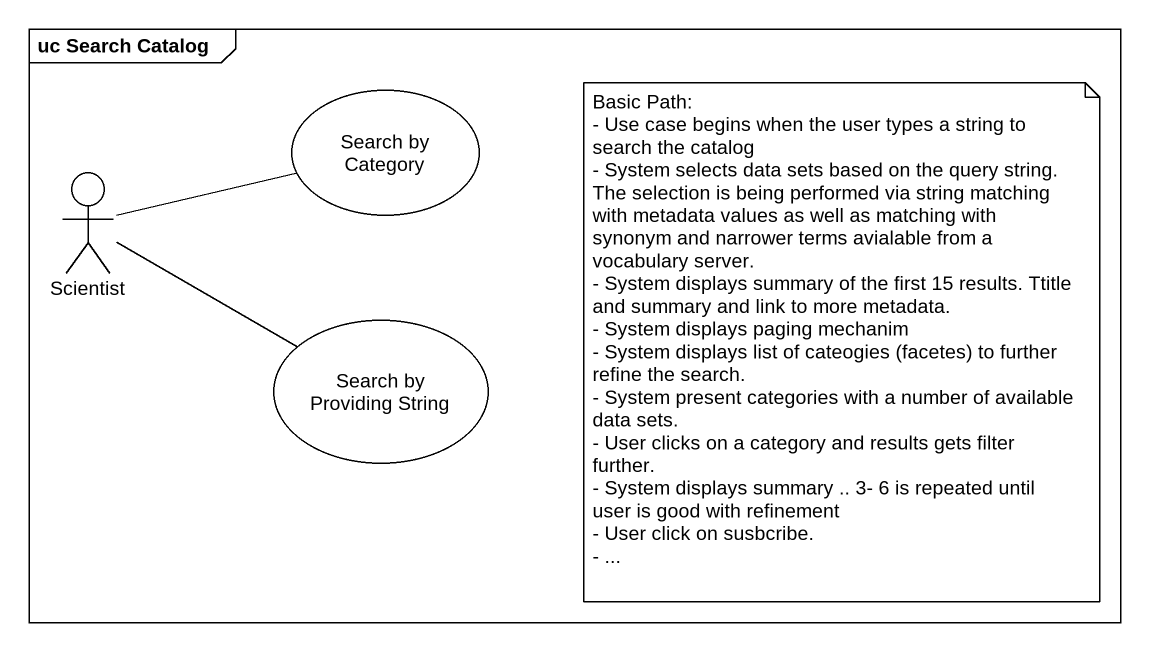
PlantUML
@startuml
mainframe uc Search Catalog
usecase "Search by Category" as Search_by_Category
actor Scientist
usecase "Search by Providing String" as Search_by_Providing_String
Scientist -right- Search_by_Category
Scientist -right- Search_by_Providing_String
note as N1
  Basic Path:
  - Use case begins when the user types a string to search the catalog
  - System selects data sets based on the query string. The selection is being performed via string matching with metadata values as well as matching with synonym and narrower terms avialable from a vocabulary server.
  - System displays summary of the first 15 results. Ttitle and summary and link to more metadata.
  - System displays paging mechanim
  - System displays list of cateogies (facetes) to further refine the search.
  - System present categories with a number of available data sets.
  - User clicks on a category and results gets filter further.
  - System displays summary .. 3- 6 is repeated until user is good with refinement
  - User click on susbcribe.
  - ...
end note
@enduml
